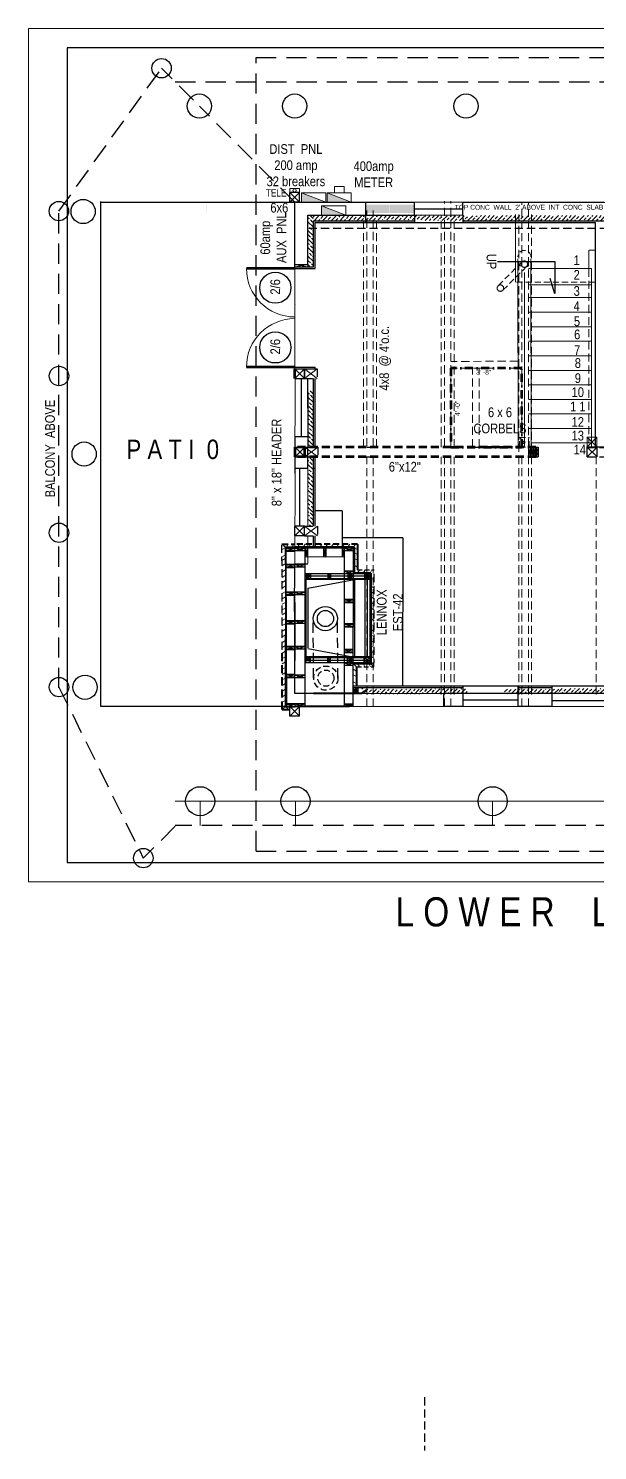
# Model space of a CAD drawing. Header units: inches. Extents: x -243 to 1653, y 5 to 1341.
# Drawn here: x -243 to 109, y 5 to 885 of the extents above; entities that cross this region are included whole.
import ezdxf

# ---------------------------------------------------------------- set-up
doc = ezdxf.new("R2010")
doc.units = ezdxf.units.IN
doc.header["$MEASUREMENT"] = 0
doc.linetypes.add('DASHDOT2', pattern=[0.5, 0.25, -0.125, 0, -0.125])
doc.linetypes.add('HIDDEN', pattern=[0.375, 0.25, -0.125])
for name, color, linetype, lineweight in [('CONCRETE', 7, 'Continuous', 25), ('DOORS', 7, 'Continuous', 60), ('ELEC SYMBOLS', 7, 'Continuous', 20), ('FIREPLACE', 7, 'Continuous', 30), ('FLOOR BEAMS', 7, 'Continuous', 30), ('MASONRY', 14, 'Continuous', 30), ('NEW FOOTING', 6, 'Continuous', 30), ('NEW FRAMING', 6, 'Continuous', 30), ('NEW FRAMMING', 6, 'Continuous', 30), ('PLUMBING', 5, 'Continuous', 20), ('ROOF', 7, 'HIDDEN', 30), ('ROOF FRAMING', 7, 'Continuous', 20), ('STAIRS', 7, 'Continuous', 20), ('WALL FRAMING', 7, 'Continuous', 30), ('WALLS', 7, 'Continuous', 30), ('WINDOWS', 5, 'Continuous', 30)]:
    doc.layers.add(name, color=color, linetype=linetype, lineweight=lineweight)
for name, color, linetype in [('TEXT', 7, 'Continuous'), ('TEXT80', 15, 'Continuous'), ('TITLE BLOCK', 7, 'Continuous')]:
    doc.layers.add(name, color=color, linetype=linetype)
doc.styles.add('ARCHENT', font='technical.ttf', dxfattribs={"height": 6})

# ---------------------------------------------------------------- blocks, each defined once
blk = doc.blocks.new('A$C4B672F97')
at = {"layer": 'STAIRS', "color": 7, "linetype": 'HIDDEN', "lineweight": 9, "ltscale": 15}
for p, q in [((-3.14, 2.52), (-17.99, -12.33)), ((-0.31, -0.31), (-15.16, -15.16))]:
    blk.add_line(p, q, dxfattribs=at)
at = {"layer": 'STAIRS', "linetype": 'DASHDOT2', "lineweight": 9, "ltscale": 150}
for centre in [(-1.72, 1.1), (-16.57, -13.75)]:
    blk.add_circle(centre, 2, dxfattribs=at)
at = {"layer": 'STAIRS', "color": 7, "linetype": 'HIDDEN', "lineweight": 9, "ltscale": 15}
for centre, start, end in [((-1.72, 5.62), 0, 180), ((-1.72, 3.1), 180, 0)]:
    blk.add_arc(centre, 4, start, end, dxfattribs=at)

msp = doc.modelspace()

# ---------------------------------------------------------------- hatches: boundary and pattern name
at = {"layer": 'ELEC SYMBOLS', "linetype": 'Continuous', "lineweight": 20, "ltscale": 20}
for points in [[(-74.23, 783.28), (-74.23, 777.4), (-59.23, 777.4)], [(-58.4, 783.28), (-58.4, 777.4), (-43.4, 777.4)], [(-46.77, 769.4), (-61.77, 775.28), (-61.77, 769.4)]]:
    msp.add_hatch(color=7, dxfattribs=at).paths.add_polyline_path(points)
at = {"layer": 'NEW FOOTING', "linetype": 'Continuous', "lineweight": 9, "ltscale": 25}
h = msp.add_hatch(dxfattribs=at)
h.set_pattern_fill('ANSI33', color=256, scale=15, angle=90, style=0)
h.set_pattern_definition([(135, (1196.1344, -4202.763), (-2.6516504, -2.6516504), []), (135, (1196.1344, -4200.1112), (-2.6516504, -2.6516504), [1.875, -0.9375])])
h.paths.add_polyline_path([(-70.02, 737.43), (-67.02, 737.43), (-67.02, 769.25), (-70.02, 769.25)])
h = msp.add_hatch(dxfattribs=at)
h.set_pattern_fill('ANSI33', color=256, scale=15, style=0)
h.set_pattern_definition([(45, (-5004.9994, -497.4128), (-2.6516504, 2.6516504), []), (45, (-5002.3477, -497.4128), (-2.6516504, 2.6516504), [1.875, -0.9375])])
h.paths.add_polyline_path([(-66.98, 768.74), (-66.98, 765.74), (-32.98, 765.74), (-32.98, 768.74)])
h = msp.add_hatch(dxfattribs=at)
h.set_pattern_fill('ANSI33', color=256, scale=15, style=0)
h.set_pattern_definition([(45, (-4970.465, -496.5565), (-2.6516504, 2.6516504), []), (45, (-4967.8133, -496.5565), (-2.6516504, 2.6516504), [1.875, -0.9375])])
h.paths.add_polyline_path([(-32.45, 769.6), (-32.45, 766.6), (1.55, 766.6), (1.55, 769.6)])
h = msp.add_hatch(dxfattribs=at)
h.set_pattern_fill('ANSI33', color=256, scale=15, style=0)
h.set_pattern_definition([(45, (-4936.102, -497.0703), (-2.6516504, 2.6516504), []), (45, (-4933.4503, -497.0703), (-2.6516504, 2.6516504), [1.875, -0.9375])])
h.paths.add_polyline_path([(1.92, 769.09), (1.92, 766.09), (35.92, 766.09), (35.92, 769.09)])
h = msp.add_hatch(dxfattribs=at)
h.set_pattern_fill('ANSI33', color=256, scale=15, style=0)
h.set_pattern_definition([(45, (-4901.6196, -496.9874), (-2.6516504, 2.6516504), []), (45, (-4898.968, -496.9874), (-2.6516504, 2.6516504), [1.875, -0.9375])])
h.paths.add_polyline_path([(36.4, 769.17), (36.4, 766.17), (70.4, 766.17), (70.4, 769.17)])
h = msp.add_hatch(dxfattribs=at)
h.set_pattern_fill('ANSI33', color=256, scale=15, style=0)
h.set_pattern_definition([(45, (-4867.2175, -496.997), (-2.6516504, 2.6516504), []), (45, (-4864.5658, -496.997), (-2.6516504, 2.6516504), [1.875, -0.9375])])
h.paths.add_polyline_path([(70.8, 769.16), (70.8, 766.16), (104.8, 766.16), (104.8, 769.16)])
h = msp.add_hatch(dxfattribs=at)
h.set_pattern_fill('ANSI33', color=256, scale=15, style=0)
h.set_pattern_definition([(45, (-4832.683, -496.997), (-2.6516504, 2.6516504), []), (45, (-4830.0314, -496.997), (-2.6516504, 2.6516504), [1.875, -0.9375])])
h.paths.add_polyline_path([(114.19, 766.16), (114.19, 769.16), (105.33, 769.16), (105.33, 766.16)])
h = msp.add_hatch(dxfattribs=at)
h.set_pattern_fill('ANSI33', color=256, scale=15, angle=90, style=0)
h.set_pattern_definition([(135, (1196.1232, -4311.221), (-2.6516504, -2.6516504), []), (135, (1196.1232, -4308.5695), (-2.6516504, -2.6516504), [1.875, -0.9375])])
h.paths.add_polyline_path([(-70.03, 626.8), (-67.03, 626.8), (-67.03, 660.8), (-70.03, 660.8)])
h = msp.add_hatch(dxfattribs=at)
h.set_pattern_fill('ANSI33', color=256, scale=15, angle=90, style=0)
h.set_pattern_definition([(135, (1195.858, -4352.691), (-2.6516504, -2.6516504), []), (135, (1195.858, -4350.0393), (-2.6516504, -2.6516504), [1.875, -0.9375])])
h.paths.add_polyline_path([(-70.3, 585.33), (-67.3, 585.33), (-67.3, 619.33), (-70.3, 619.33)])
h = msp.add_hatch(dxfattribs=at)
h.set_pattern_fill('ANSI33', color=256, scale=15, angle=90, style=0)
h.set_pattern_definition([(135, (1196.2387, -4386.7756), (-2.6516504, -2.6516504), []), (135, (1196.2387, -4384.124), (-2.6516504, -2.6516504), [1.875, -0.9375])])
h.paths.add_polyline_path([(-69.92, 576.9), (-66.92, 576.9), (-66.92, 585.24), (-69.92, 585.24)])
h = msp.add_hatch(dxfattribs=at)
h.set_pattern_fill('ANSI33', color=256, scale=15, angle=180, style=0)
h.set_pattern_definition([(225, (5023.3364, 1739.3798), (2.6516504, -2.6516504), []), (225, (5020.6848, 1739.3798), (2.6516504, -2.6516504), [1.875, -0.9375])])
h.paths.add_polyline_path([(85.32, 473.22), (85.32, 476.22), (51.32, 476.22), (51.32, 473.22)])
h = msp.add_hatch(dxfattribs=at)
h.set_pattern_fill('ANSI33', color=256, scale=15, angle=180, style=0)
h.set_pattern_definition([(225, (5057.322, 1739.7155), (2.6516504, -2.6516504), []), (225, (5054.6703, 1739.7155), (2.6516504, -2.6516504), [1.875, -0.9375])])
h.paths.add_polyline_path([(115.05, 473.56), (115.05, 476.56), (85.3, 476.56), (85.3, 473.56)])
at = {"layer": 'NEW FRAMMING', "ltscale": 25}
h = msp.add_hatch(dxfattribs=at)
h.set_pattern_fill('ANSI33', color=256, scale=15, angle=180, style=0)
h.set_pattern_definition([(225, (4907.3454, 1739.959), (2.6516504, -2.6516504), []), (225, (4904.6938, 1739.959), (2.6516504, -2.6516504), [1.875, -0.9375])])
h.paths.add_polyline_path([(-36.8, 476.8), (-36.8, 473.8), (-35.28, 473.8), (-35.28, 476.8)])
h = msp.add_hatch(dxfattribs=at)
h.set_pattern_fill('ANSI33', color=256, scale=15, angle=180, style=0)
h.set_pattern_definition([(225, (4937.011, 1739.243), (2.6516504, -2.6516504), []), (225, (4934.3594, 1739.243), (2.6516504, -2.6516504), [1.875, -0.9375])])
h.paths.add_polyline_path([(-1.01, 473.09), (-1.01, 476.09), (-35.01, 476.09), (-35.01, 473.09)])
h = msp.add_hatch(dxfattribs=at)
h.set_pattern_fill('ANSI33', color=256, scale=15, angle=180, style=0)
h.set_pattern_definition([(225, (4970.9965, 1739.5786), (2.6516504, -2.6516504), []), (225, (4968.345, 1739.5786), (2.6516504, -2.6516504), [1.875, -0.9375])])
h.paths.add_polyline_path([(28.73, 473.42), (28.73, 476.42), (-1.02, 476.42), (-1.02, 473.42)])
at = {"layer": 'WALLS', "linetype": 'Continuous', "lineweight": 20, "ltscale": 20}
h = msp.add_hatch(dxfattribs=at)
h.set_pattern_fill('ZIGZAG', color=6, scale=10, style=0)
h.set_pattern_definition([(360, (-313.4814, 5.9303), (1.25, 1.25), [1.25, -1.25]), (90, (-312.2314, 5.9303), (-1.25, 1.25), [1.25, -1.25])])
h.paths.add_polyline_path([(-155.85, 775.84), (-155.85, 770.84), (-155.8, 770.84), (-155.8, 775.84)])
h.paths.add_polyline_path([(-34.32, 775.83), (-34.32, 770.83), (-19.79, 770.82), (-19.79, 775.83)])
h = msp.add_hatch(dxfattribs=at)
h.set_pattern_fill('ZIGZAG', color=6, scale=10, style=0)
h.set_pattern_definition([(360, (-293.2991, 5.9303), (1.25, 1.25), [1.25, -1.25]), (90, (-292.0491, 5.9303), (-1.25, 1.25), [1.25, -1.25])])
h.paths.add_polyline_path([(-135.66, 775.84), (-135.66, 770.84), (-135.62, 770.84), (-135.62, 775.84)])
h.paths.add_polyline_path([(-10.31, 770.83), (-10.31, 775.83), (-19.64, 775.83), (-19.64, 770.83)])
h = msp.add_hatch(dxfattribs=at)
h.set_pattern_fill('ZIGZAG', color=6, scale=10, style=0)
h.set_pattern_definition([(360, (-290.6515, 5.9363), (1.25, 1.25), [1.25, -1.25]), (90, (-289.4015, 5.9363), (-1.25, 1.25), [1.25, -1.25])])
h.paths.add_polyline_path([(-133.02, 775.84), (-133.02, 770.84), (-132.97, 770.84), (-132.97, 775.84)])
h.paths.add_polyline_path([(-4.32, 770.83), (-4.32, 775.84), (-11.63, 775.84), (-11.63, 770.83)])
h = msp.add_hatch(dxfattribs=at)
h.set_pattern_fill('ZIGZAG', color=6, scale=10, style=0)
h.set_pattern_definition([(360, (-119.191, -297.7499), (1.25, 1.25), [1.25, -1.25]), (90, (-117.941, -297.7499), (-1.25, 1.25), [1.25, -1.25])])
h.paths.add_polyline_path([(38.44, 472.16), (38.44, 467.16), (38.49, 467.16), (38.49, 472.16)])
h.paths.add_polyline_path([(173.18, 467.14), (173.19, 472.15), (159.83, 472.15), (159.83, 467.15)])

# ---------------------------------------------------------------- linework, layer by layer
at = {"layer": 'CONCRETE', "ltscale": 15}
for p, q in [((-198.32, 465.4), (-198.32, 777.9)), ((-198.32, 777.4), (-78.32, 777.4)), ((-78.32, 465.4), (-198.32, 465.4))]:
    msp.add_line(p, q, dxfattribs=at)
at = {"layer": 'DOORS', "color": 6, "linetype": 'Continuous', "ltscale": 15}
for p, q in [((-78.31, 736.43), (-108.31, 736.43)), ((-78.31, 675.43), (-108.31, 675.43))]:
    msp.add_line(p, q, dxfattribs=at)
at = {"layer": 'DOORS', "color": 6, "linetype": 'Continuous', "lineweight": 9, "ltscale": 20}
for centre, start, end in [((-78.31, 736.43), 180, 270), ((-78.31, 675.43), 90, 180)]:
    msp.add_arc(centre, 30, start, end, dxfattribs=at)
at = {"layer": 'ELEC SYMBOLS', "color": 7, "linetype": 'Continuous', "lineweight": 20, "ltscale": 20}
for p, q in [((-81.36, 783.41), (-81.4, 785.86)), ((-81.4, 785.86), (-75.4, 785.86)), ((-75.42, 783.39), (-75.4, 785.86)), ((-74.23, 777.4), (-74.23, 783.28)), ((-74.23, 783.28), (-59.23, 783.28)), ((-74.23, 783.28), (-59.23, 777.4)), ((-59.23, 777.4), (-59.23, 783.28)), ((-58.4, 777.4), (-58.4, 783.28)), ((-58.4, 783.28), (-43.4, 783.28)), ((-58.4, 783.28), (-43.4, 777.4)), ((-53.9, 783.28), (-53.9, 787.16)), ((-53.9, 787.16), (-47.9, 787.16)), ((-47.9, 783.28), (-47.9, 787.16)), ((-43.4, 777.4), (-43.4, 783.28)), ((-61.77, 769.4), (-61.77, 775.28)), ((-61.77, 775.28), (-46.77, 775.28)), ((-61.77, 775.28), (-46.77, 769.4)), ((-46.77, 769.4), (-46.77, 775.28)), ((-61.77, 769.4), (-46.77, 769.4))]:
    msp.add_line(p, q, dxfattribs=at)
at = {"layer": 'ELEC SYMBOLS', "color": 7, "lineweight": 20, "ltscale": 15}
msp.add_circle((-78.51, 784.74), 1, dxfattribs=at)
at = {"layer": 'FIREPLACE', "linetype": 'Continuous', "ltscale": 25}
for p, q in [((-71.59, 543.98), (-71.58, 495.98)), ((-70.35, 538.54), (-41.35, 543.91)), ((-70.28, 538.55), (-70.33, 501.78)), ((-41.35, 543.91), (-41.34, 495.91)), ((-70.34, 501.28), (-41.34, 495.91))]:
    msp.add_line(p, q, dxfattribs=at)
at = {"layer": 'FIREPLACE', "linetype": 'HIDDEN', "ltscale": 25}
msp.add_line((-51.68, 482.95), (-51.93, 519.81), dxfattribs=at)
at = {"layer": 'FIREPLACE', "linetype": 'Continuous', "ltscale": 15}
for radius in [7.5, 5]:
    msp.add_circle((-59.42, 519.81), radius, dxfattribs=at)
at = {"layer": 'FIREPLACE', "linetype": 'HIDDEN', "ltscale": 15}
for radius in [7.5, 5]:
    msp.add_circle((-59.18, 482.95), radius, dxfattribs=at)
at = {"layer": 'FLOOR BEAMS', "color": 7, "linetype": 'HIDDEN', "lineweight": 20, "ltscale": 20}
for p, q in [((14.19, 626.53), (14.19, 778.05)), ((18.19, 626.53), (18.19, 778.02)), ((-33.81, 626.53), (-33.81, 772.28)), ((-29.81, 626.53), (-29.81, 772.28)), ((59.67, 679.06), (18.17, 678.91)), ((59.81, 674.84), (18.11, 674.8)), ((31.68, 625.9), (31.68, 674.9)), ((35.68, 625.9), (35.68, 674.9)), ((66.19, 465.41), (66.19, 625.87)), ((-33.81, 465.42), (-33.81, 619.9)), ((-29.81, 465.42), (-29.81, 619.9)), ((14.19, 465.42), (14.19, 619.9)), ((18.19, 465.41), (18.19, 619.9)), ((62.19, 465.42), (62.19, 619.87))]:
    msp.add_line(p, q, dxfattribs=at)
at = {"layer": 'FLOOR BEAMS', "color": 6, "linetype": 'HIDDEN', "lineweight": 20, "ltscale": 20}
for p, q in [((-35.81, 625.87), (-35.81, 769.4)), ((-27.81, 625.87), (-27.81, 769.4)), ((12.19, 625.87), (12.19, 769.4)), ((20.19, 625.87), (20.19, 769.4)), ((60.19, 622.9), (60.19, 769.9)), ((68.19, 622.9), (68.19, 769.9)), ((12.19, 472.87), (12.19, 619.87)), ((20.19, 472.87), (20.19, 619.87)), ((60.19, 472.87), (60.19, 619.87)), ((68.19, 472.87), (68.19, 619.87)), ((108.19, 472.87), (108.19, 619.87))]:
    msp.add_line(p, q, dxfattribs=at)
at = {"layer": 'FLOOR BEAMS', "color": 7, "linetype": 'Continuous', "lineweight": 5, "ltscale": 20}
for p, q in [((-78.25, 668.4), (-72.44, 674.43)), ((-78.25, 674.43), (-72.44, 668.4)), ((-78.19, 619.9), (-72.19, 625.9)), ((-78.19, 625.9), (-72.19, 619.9)), ((-72.19, 619.9), (-64.19, 625.9)), ((-72.19, 625.9), (-64.19, 619.9))]:
    msp.add_line(p, q, dxfattribs=at)
at = {"layer": 'FLOOR BEAMS', "color": 7, "linetype": 'HIDDEN', "lineweight": 30, "ltscale": 20}
for p, q in [((-72.44, 674.43), (-72.44, 668.4)), ((-72.19, 625.9), (-72.19, 619.9)), ((-64.19, 625.9), (-64.19, 619.9))]:
    msp.add_line(p, q, dxfattribs=at)
at = {"layer": 'FLOOR BEAMS', "color": 6, "linetype": 'Continuous', "lineweight": 5, "ltscale": 20}
for p, q in [((-72.44, 674.43), (-64.44, 668.4)), ((-72.44, 668.4), (-64.44, 674.4)), ((-72.27, 570.9), (-64.27, 576.9)), ((-72.27, 576.9), (-64.27, 570.9))]:
    msp.add_line(p, q, dxfattribs=at)
at = {"layer": 'FLOOR BEAMS', "color": 6, "linetype": 'HIDDEN', "lineweight": 30, "ltscale": 20}
for p, q in [((-64.44, 674.4), (-64.44, 668.4)), ((-64.27, 576.9), (-64.27, 570.9))]:
    msp.add_line(p, q, dxfattribs=at)
at = {"layer": 'FLOOR BEAMS', "color": 7, "linetype": 'HIDDEN', "lineweight": 80, "ltscale": 20}
for p, q in [((70.81, 625.9), (-78.19, 625.9)), ((70.81, 625.9), (-78.19, 625.9)), ((70.81, 619.9), (-78.19, 619.9))]:
    msp.add_line(p, q, dxfattribs=at)
at = {"layer": 'FLOOR BEAMS', "color": 7, "ltscale": 20}
for p, q in [((-33.81, 625.9), (-29.81, 625.9)), ((14.19, 625.9), (18.19, 625.9)), ((31.68, 625.9), (35.68, 625.9)), ((-33.81, 619.9), (-29.81, 619.9)), ((14.19, 619.9), (18.19, 619.9))]:
    msp.add_line(p, q, dxfattribs=at)
at = {"layer": 'FLOOR BEAMS', "lineweight": 9, "ltscale": 20}
for p, q in [((66.19, 619.9), (67.69, 625.9)), ((66.19, 625.9), (67.69, 619.9)), ((67.69, 619.9), (69.19, 625.9)), ((67.69, 625.9), (69.19, 619.9)), ((69.19, 619.9), (70.69, 625.9)), ((69.19, 625.9), (70.69, 619.9)), ((70.69, 619.9), (72.19, 625.9)), ((70.69, 625.9), (72.19, 619.9))]:
    msp.add_line(p, q, dxfattribs=at)
at = {"layer": 'FLOOR BEAMS', "ltscale": 20}
for p, q in [((66.19, 625.9), (70.69, 625.9)), ((70.69, 625.9), (72.19, 625.9)), ((66.19, 619.9), (70.69, 619.9)), ((70.69, 619.9), (72.19, 619.9))]:
    msp.add_line(p, q, dxfattribs=at)
at = {"layer": 'FLOOR BEAMS', "color": 6, "linetype": 'HIDDEN', "lineweight": 40, "ltscale": 20}
msp.add_line((102.73, 625.86), (173.35, 625.49), dxfattribs=at)
at = {"layer": 'MASONRY', "color": 1, "linetype": 'Continuous', "lineweight": 30, "ltscale": 15}
for p, q in [((-49.05, 586.51), (-65.78, 586.52)), ((-11.61, 569.75), (-48.98, 569.75))]:
    msp.add_line(p, q, dxfattribs=at)
at = {"layer": 'MASONRY', "color": 1, "linetype": 'Continuous', "lineweight": 30, "ltscale": 20}
for p, q in [((-49.05, 586.51), (-48.96, 563.35)), ((-11.6, 569.75), (-11.62, 477.9))]:
    msp.add_line(p, q, dxfattribs=at)
at = {"layer": 'MASONRY', "color": 1, "linetype": 'HIDDEN', "lineweight": 40, "ltscale": 15}
for p, q in [((-86.31, 565.88), (-78.32, 565.89)), ((-39.62, 565.91), (-78.29, 565.91))]:
    msp.add_line(p, q, dxfattribs=at)
at = {"layer": 'MASONRY', "color": 1, "linetype": 'HIDDEN', "lineweight": 30, "ltscale": 20}
for p, q in [((-86.21, 500.44), (-86.31, 565.88)), ((-29.36, 489.89), (-29.33, 549.98))]:
    msp.add_line(p, q, dxfattribs=at)
at = {"layer": 'MASONRY', "color": 6, "linetype": 'Continuous', "lineweight": 9, "ltscale": 20}
for p, q in [((-86.28, 565.92), (-84.28, 563.92)), ((-40.87, 565.91), (-41.65, 564.57)), ((-86.23, 548.75), (-84.23, 549.9))]:
    msp.add_line(p, q, dxfattribs=at)
at = {"layer": 'MASONRY', "color": 1, "linetype": 'Continuous', "lineweight": 9, "ltscale": 20}
for p, q in [((-86.28, 565.92), (-84.28, 563.92)), ((-86.27, 562.5), (-84.27, 563.65)), ((-82.39, 565.93), (-83.55, 563.93)), ((-78.93, 565.93), (-80.09, 563.93)), ((-75.52, 565.91), (-76.67, 563.91)), ((-72.05, 565.91), (-73.21, 563.91)), ((-68.59, 565.91), (-69.74, 563.91)), ((-65.12, 565.91), (-66.28, 563.91)), ((-61.66, 565.91), (-62.81, 563.91)), ((-58.19, 565.91), (-59.35, 563.91)), ((-54.73, 565.91), (-55.89, 563.91)), ((-51.27, 565.91), (-52.42, 563.91)), ((-47.8, 565.91), (-48.96, 563.91)), ((-44.34, 565.91), (-45.49, 563.91)), ((-40.87, 565.91), (-42.03, 563.91)), ((-39.63, 562.48), (-41.63, 563.64)), ((-86.34, 558.02), (-84.42, 559.13)), ((-86.34, 555.78), (-84.41, 556.89)), ((-39.63, 559.36), (-41.72, 560.57)), ((-39.63, 555.9), (-41.63, 557.05)), ((-86.37, 552.49), (-84.37, 553.64)), ((-86.24, 548.74), (-84.24, 549.89)), ((-86.24, 545.27), (-84.24, 546.43)), ((-39.63, 551.61), (-41.63, 552.76)), ((-38.38, 549.98), (-39.53, 547.98)), ((-34.91, 549.98), (-36.07, 547.98)), ((-30.63, 549.98), (-31.78, 547.98)), ((-86.25, 542.14), (-84.16, 543.35)), ((-86.24, 538.69), (-84.24, 539.84)), ((-29.19, 543.68), (-31.28, 544.89)), ((-29.19, 538.61), (-31.19, 539.77)), ((-86.25, 532.09), (-84.16, 533.3)), ((-86.24, 535.22), (-84.24, 536.38)), ((-86.23, 528.64), (-84.23, 529.79)), ((-29.18, 532.02), (-31.27, 533.22)), ((-29.19, 535.15), (-31.19, 536.3)), ((-29.18, 528.55), (-31.18, 529.71)), ((-86.24, 522.04), (-84.15, 523.25)), ((-86.24, 518.58), (-84.24, 519.73)), ((-86.23, 525.17), (-84.23, 526.33)), ((-29.17, 521.96), (-31.26, 523.16)), ((-29.18, 525.09), (-31.18, 526.24)), ((-29.17, 518.49), (-31.17, 519.65)), ((-86.25, 515.45), (-84.23, 516.61)), ((-86.23, 512), (-84.23, 513.15)), ((-29.16, 511.9), (-31.25, 513.1)), ((-29.17, 515.03), (-31.17, 516.18)), ((-86.24, 501.94), (-84.15, 503.15)), ((-86.23, 508.53), (-84.23, 509.69)), ((-86.23, 505.07), (-84.23, 506.22)), ((-29.35, 501.85), (-31.35, 503)), ((-29.16, 508.43), (-31.16, 509.59)), ((-29.16, 504.97), (-31.16, 506.12)), ((-86.23, 491.89), (-84.14, 493.1)), ((-86.22, 498.48), (-84.22, 499.64)), ((-86.22, 495.02), (-84.22, 496.17)), ((-29.38, 495.28), (-31.38, 496.43)), ((-29.35, 498.39), (-31.35, 499.54)), ((-86.24, 485.29), (-84.22, 486.46)), ((-86.23, 488.42), (-84.23, 489.58)), ((-40.18, 487.36), (-42.28, 488.56)), ((-40.18, 489.9), (-42.18, 491.9)), ((-40.18, 483.89), (-42.18, 485.05)), ((-38.41, 489.9), (-39.56, 491.9)), ((-34.94, 489.9), (-36.1, 491.9)), ((-31.48, 489.9), (-32.63, 491.9)), ((-29.36, 491.55), (-31.37, 492.71)), ((-29.36, 489.89), (-31.37, 491.89)), ((-86.22, 481.85), (-84.22, 483)), ((-86.22, 478.38), (-84.22, 479.54)), ((-86.22, 474.92), (-84.22, 476.07)), ((-40.18, 479.6), (-42.18, 480.76)), ((-34.3, 475.95), (-35.77, 473.4)), ((-86.22, 471.45), (-84.22, 472.6)), ((-86.19, 468.01), (-84.19, 469.16)), ((-42.13, 467.95), (-43.6, 465.4)), ((-86.15, 463.42), (-84.27, 465.46)), ((-83.72, 465.45), (-82.56, 463.44))]:
    msp.add_line(p, q, dxfattribs=at)
at = {"layer": 'MASONRY', "color": 1, "linetype": 'Continuous', "lineweight": 40, "ltscale": 15}
for p, q in [((-39.62, 565.91), (-39.62, 549.98)), ((-40.17, 489.9), (-40.17, 477.98))]:
    msp.add_line(p, q, dxfattribs=at)
at = {"layer": 'MASONRY', "color": 1, "linetype": 'HIDDEN', "lineweight": 30, "ltscale": 12}
for p, q in [((-39.62, 549.98), (-29.33, 549.98)), ((-40.17, 489.9), (-29.36, 489.89))]:
    msp.add_line(p, q, dxfattribs=at)
at = {"layer": 'MASONRY', "color": 6, "linetype": 'Continuous', "lineweight": 40, "ltscale": 15}
msp.add_line((-83.53, 465.49), (-83.65, 502.46), dxfattribs=at)
at = {"layer": 'MASONRY', "color": 1, "linetype": 'HIDDEN', "lineweight": 40, "ltscale": 20}
for p, q in [((-86.15, 463.45), (-86.18, 500.38)), ((-86.18, 463.45), (-81.45, 463.46))]:
    msp.add_line(p, q, dxfattribs=at)
at = {"layer": 'NEW FOOTING', "color": 7, "linetype": 'Continuous', "lineweight": 40, "ltscale": 15}
for p, q in [((-41.62, 563.91), (-78.3, 563.91)), ((-31.28, 547.98), (-41.62, 547.98)), ((-31.36, 495.9), (-72.11, 495.94))]:
    msp.add_line(p, q, dxfattribs=at)
at = {"layer": 'NEW FOOTING', "color": 7, "linetype": 'Continuous', "lineweight": 40, "ltscale": 25}
msp.add_line((-41.62, 563.91), (-41.62, 547.98), dxfattribs=at)
at = {"layer": 'NEW FOOTING', "ltscale": 15}
for p, q in [((-31.81, 492.39), (-31.78, 547.48)), ((-34.81, 495.4), (-34.78, 544.48)), ((-33.31, 495.4), (-33.28, 544.48))]:
    msp.add_line(p, q, dxfattribs=at)
at = {"layer": 'NEW FOOTING', "linetype": 'Continuous', "lineweight": 40, "ltscale": 15}
for p, q in [((-42.07, 529.8), (-47.55, 529.8)), ((-42.07, 531.44), (-47.54, 531.45)), ((-42.13, 514.7), (-47.62, 514.7)), ((-42.13, 516.34), (-47.6, 516.35)), ((-42.15, 498.74), (-47.64, 498.75)), ((-42.15, 500.39), (-47.62, 500.4)), ((-35.31, 493.9), (-31.81, 493.89)), ((-35.3, 492.4), (-35.29, 493.9)), ((-35.29, 493.9), (-35.29, 495.4)), ((-36.8, 473.45), (-66.85, 473.45)), ((-44.63, 465.45), (-78.17, 465.45)), ((-48.33, 465.47), (-72.91, 465.47))]:
    msp.add_line(p, q, dxfattribs=at)
at = {"layer": 'NEW FRAMING', "color": 7, "linetype": 'Continuous', "lineweight": 40, "ltscale": 25}
msp.add_line((-84.14, 563.92), (-84.17, 554.45), dxfattribs=at)
at = {"layer": 'NEW FRAMING', "linetype": 'Continuous', "lineweight": 40, "ltscale": 15}
for p, q in [((-83.77, 563.34), (-78.3, 563.35)), ((-83.76, 561.81), (-78.31, 561.81)), ((-83.79, 553.33), (-78.32, 553.34)), ((-83.79, 551.68), (-78.3, 551.69)), ((-83.65, 536.05), (-78.17, 536.06)), ((-83.65, 534.4), (-78.15, 534.41)), ((-83.65, 518.45), (-78.18, 518.46)), ((-83.65, 516.8), (-78.16, 516.81)), ((-83.65, 502.46), (-78.16, 502.46)), ((-83.67, 500.91), (-78.19, 500.91)), ((-78.18, 484.91), (-83.62, 484.92)), ((-78.18, 483.26), (-83.65, 483.27)), ((-83.54, 467.1), (-78.18, 467.1)), ((-83.66, 465.45), (-78.1, 465.46))]:
    msp.add_line(p, q, dxfattribs=at)
at = {"layer": 'NEW FRAMING', "ltscale": 15}
msp.add_line((-83.59, 502.44), (-83.62, 563.31), dxfattribs=at)
at = {"layer": 'NEW FRAMING', "color": 7, "linetype": 'Continuous', "lineweight": 40, "ltscale": 15}
msp.add_line((-84.27, 465.46), (-78.18, 465.46), dxfattribs=at)
at = {"layer": 'NEW FRAMMING', "color": 6, "linetype": 'Continuous', "lineweight": 9, "ltscale": 20}
msp.add_line((102.62, 632.05), (108.62, 632.05), dxfattribs=at)
at = {"layer": 'NEW FRAMMING', "linetype": 'Continuous', "lineweight": 9, "ltscale": 25}
for p, q in [((-78.32, 563.36), (-83.76, 561.81)), ((-78.31, 561.81), (-83.76, 563.34)), ((-78.3, 551.69), (-83.79, 553.33)), ((-78.31, 553.29), (-83.79, 551.68)), ((-78.15, 534.41), (-83.65, 536.05)), ((-78.16, 536.01), (-83.65, 534.4)), ((-47.55, 529.8), (-42.07, 531.44)), ((-47.55, 531.4), (-42.07, 529.8)), ((-78.16, 516.81), (-83.65, 518.45)), ((-78.16, 518.41), (-83.65, 516.8)), ((-47.62, 514.7), (-42.13, 516.34)), ((-47.62, 516.3), (-42.13, 514.7)), ((-78.16, 500.86), (-83.65, 502.46)), ((-78.16, 502.46), (-83.64, 500.81)), ((-47.64, 498.75), (-42.15, 500.39)), ((-47.64, 500.35), (-42.15, 498.74)), ((-78.17, 484.92), (-83.66, 483.43)), ((-78.17, 483.43), (-83.6, 484.91)), ((-78.18, 467.1), (-83.66, 465.46)), ((-78.16, 465.46), (-83.54, 467.1))]:
    msp.add_line(p, q, dxfattribs=at)
at = {"layer": 'NEW FRAMMING', "ltscale": 15}
for p, q in [((-42.14, 563.33), (-78.15, 563.41)), ((-72.07, 563.39), (-72.19, 465.45)), ((-70.57, 563.41), (-70.57, 557.9)), ((-60.57, 563.37), (-60.56, 557.81)), ((-59.07, 563.37), (-59.07, 557.81)), ((-49.07, 563.41), (-49.07, 557.85)), ((-72.07, 561.81), (-78.15, 561.81)), ((-47.58, 557.84), (-72.08, 557.9)), ((-42.14, 561.8), (-47.59, 561.8)), ((-72.26, 551.68), (-78.31, 551.69)), ((-72.26, 553.33), (-78.29, 553.34)), ((-31.78, 547.48), (-72.09, 547.48)), ((-31.78, 545.98), (-72.09, 545.98)), ((-72.07, 545.98), (-68.57, 545.98)), ((-68.57, 547.48), (-68.57, 544.48)), ((-57.86, 547.49), (-57.86, 544.48)), ((-56.36, 547.49), (-56.36, 544.48)), ((-42.15, 547.48), (-47.63, 547.49)), ((-42.15, 549.13), (-47.62, 549.13)), ((-45.63, 547.48), (-45.63, 545.98)), ((-45.63, 545.98), (-45.63, 544.48)), ((-35.28, 545.98), (-31.78, 545.98)), ((-35.27, 547.48), (-35.27, 545.98)), ((-35.27, 545.97), (-35.27, 544.48)), ((-31.78, 544.48), (-72.08, 544.48)), ((-31.78, 544.48), (-72.08, 544.48)), ((-72.13, 534.4), (-78.15, 534.41)), ((-72.13, 536.05), (-78.14, 536.06)), ((-72.13, 516.8), (-78.17, 516.81)), ((-72.13, 518.45), (-78.15, 518.46)), ((-72.15, 502.45), (-78.15, 502.46)), ((-72.15, 500.8), (-78.17, 500.81)), ((-31.8, 495.39), (-72.16, 495.43)), ((-31.81, 493.89), (-72.11, 493.94)), ((-72.1, 494.49), (-68.6, 494.49)), ((-68.6, 492.93), (-68.6, 495.93)), ((-57.88, 492.41), (-57.88, 495.42)), ((-56.38, 492.41), (-56.38, 495.42)), ((-45.66, 493.92), (-45.66, 495.41)), ((-45.66, 492.42), (-45.66, 493.91)), ((-72.13, 484.85), (-78.16, 484.86)), ((-31.81, 492.39), (-72.16, 492.43)), ((-42.18, 492.41), (-47.66, 492.41)), ((-42.18, 490.76), (-47.65, 490.76)), ((-72.17, 483.2), (-78.19, 483.21)), ((-42.19, 473.45), (-42.19, 476.96)), ((-40.69, 473.45), (-40.69, 476.96)), ((-39.19, 473.45), (-39.19, 476.96)), ((-72.16, 467.1), (-78.16, 467.1)), ((-42.19, 466.88), (-47.61, 466.88)), ((-42.19, 465.4), (-47.69, 465.41))]:
    msp.add_line(p, q, dxfattribs=at)
at = {"layer": 'NEW FRAMMING', "ltscale": 25}
for p, q in [((-78.15, 563.41), (-72.07, 561.81)), ((-78.15, 561.81), (-72.07, 563.4)), ((-72.07, 563.39), (-70.57, 557.82)), ((-70.57, 563.45), (-72.06, 557.9)), ((-60.57, 563.37), (-59.07, 557.81)), ((-59.07, 563.37), (-60.56, 557.81)), ((-49.07, 563.41), (-47.58, 557.84)), ((-47.57, 563.41), (-49.06, 557.85)), ((-47.61, 465.41), (-47.58, 563.34)), ((-47.59, 561.8), (-42.14, 563.22)), ((-47.58, 563.4), (-42.14, 561.8)), ((-42.19, 465.4), (-42.14, 563.33)), ((-78.31, 551.69), (-72.26, 553.33)), ((-78.31, 553.29), (-72.26, 551.68)), ((-68.57, 545.98), (-72.09, 547.48)), ((-68.57, 547.48), (-72.09, 545.98)), ((-68.57, 544.48), (-72.07, 545.98)), ((-68.57, 545.98), (-72.07, 544.48)), ((-56.36, 547.49), (-57.86, 544.48)), ((-57.86, 547.49), (-56.36, 544.48)), ((-47.63, 547.49), (-42.15, 549.13)), ((-47.63, 549.09), (-42.15, 547.48)), ((-42.15, 545.98), (-45.65, 547.48)), ((-42.15, 547.48), (-45.65, 545.98)), ((-42.15, 544.48), (-45.65, 545.98)), ((-42.15, 545.98), (-45.65, 544.48)), ((-31.78, 545.98), (-35.28, 547.48)), ((-31.78, 547.48), (-35.28, 545.98)), ((-31.78, 544.48), (-35.28, 545.98)), ((-31.78, 545.98), (-35.28, 544.48)), ((-78.15, 534.41), (-72.13, 536.05)), ((-78.15, 536.01), (-72.13, 534.4)), ((-78.17, 516.81), (-72.13, 518.45)), ((-78.17, 518.41), (-72.13, 516.8)), ((-78.17, 500.81), (-72.15, 502.45)), ((-78.17, 502.41), (-72.15, 500.8)), ((-68.6, 492.93), (-72.11, 494.44)), ((-68.6, 494.43), (-72.11, 492.94)), ((-68.6, 494.43), (-72.1, 495.94)), ((-68.6, 495.93), (-72.1, 494.44)), ((-56.38, 492.41), (-57.88, 495.42)), ((-57.88, 492.41), (-56.38, 495.42)), ((-42.17, 493.91), (-45.68, 492.41)), ((-42.17, 495.41), (-45.67, 493.91)), ((-42.17, 493.91), (-45.67, 495.41)), ((-42.18, 492.41), (-45.67, 493.91)), ((-78.19, 483.21), (-72.17, 484.85)), ((-78.19, 484.81), (-72.17, 483.2)), ((-47.66, 492.41), (-42.18, 490.76)), ((-47.66, 490.81), (-42.18, 492.41)), ((-40.69, 473.45), (-42.19, 476.96)), ((-42.19, 473.45), (-40.69, 476.96)), ((-39.19, 473.45), (-40.69, 476.96)), ((-40.69, 473.45), (-39.19, 476.96)), ((-78.18, 465.45), (-72.16, 467.1)), ((-78.18, 467.05), (-72.16, 465.45)), ((-47.62, 465.4), (-42.19, 466.88)), ((-47.62, 466.88), (-42.13, 465.4))]:
    msp.add_line(p, q, dxfattribs=at)
at = {"layer": 'NEW FRAMMING', "color": 7, "linetype": 'Continuous', "lineweight": 40, "ltscale": 20}
for p in [(-31.28, 547.98), (-42.18, 491.9)]:
    msp.add_line(p, (-31.37, 491.89), dxfattribs=at)
at = {"layer": 'NEW FRAMMING', "color": 7, "ltscale": 15}
msp.add_line((-31.78, 543.98), (-72.09, 543.98), dxfattribs=at)
at = {"layer": 'NEW FRAMMING', "color": 7, "linetype": 'HIDDEN', "ltscale": 25}
msp.add_line((-66.85, 482.94), (-66.93, 519.82), dxfattribs=at)
at = {"layer": 'ROOF', "linetype": 'HIDDEN', "ltscale": 50}
for p, q in [((-102.32, 375.9), (-102.32, 866.9)), ((-102.32, 866.9), (425.68, 866.9)), ((-102.32, 375.9), (425.68, 375.9))]:
    msp.add_line(p, q, dxfattribs=at)
at = {"layer": 'ROOF FRAMING', "color": 1, "linetype": 'Continuous', "lineweight": 9, "ltscale": 15}
msp.add_line((395.68, 406.77), (-152.32, 406.77), dxfattribs=at)
at = {"layer": 'ROOF FRAMING', "color": 1, "lineweight": 9, "ltscale": 15}
for p, q in [((-136.94, 406.77), (-136.94, 391.77)), ((-77.94, 406.77), (-77.94, 391.4)), ((44.06, 406.77), (44.06, 391.77))]:
    msp.add_line(p, q, dxfattribs=at)
at = {"layer": 'STAIRS', "linetype": 'Continuous', "lineweight": 20, "ltscale": 15}
for p, q in [((58.26, 769.92), (58.24, 727.92)), ((59.82, 625.89), (59.68, 742.3)), ((67.82, 625.9), (67.68, 742.31)), ((103.69, 736.44), (103.69, 747.67)), ((63.68, 625.9), (63.68, 733.9)), ((105.19, 726.4), (66.19, 726.4))]:
    msp.add_line(p, q, dxfattribs=at)
at = {"layer": 'STAIRS', "color": 7, "linetype": 'Continuous', "lineweight": 9, "ltscale": 20}
msp.add_line((103.75, 747.67), (107.75, 747.67), dxfattribs=at)
at = {"layer": 'STAIRS', "lineweight": 20, "ltscale": 15}
for p, q in [((105.19, 736.4), (66.19, 736.4)), ((105.19, 718.4), (66.19, 718.4)), ((105.19, 709.4), (66.19, 709.4)), ((105.19, 700.4), (67.61, 700.4)), ((105.19, 691.4), (66.19, 691.4)), ((105.19, 682.4), (66.19, 682.4)), ((105.19, 673.4), (66.19, 673.4)), ((105.19, 664.4), (66.19, 664.4)), ((105.19, 655.4), (66.19, 655.4)), ((105.19, 646.4), (66.19, 646.4)), ((105.19, 637.4), (66.19, 637.4))]:
    msp.add_line(p, q, dxfattribs=at)
at = {"layer": 'STAIRS', "linetype": 'HIDDEN', "lineweight": 9, "ltscale": 20}
msp.add_line((103.69, 736.34), (103.69, 628.34), dxfattribs=at)
at = {"layer": 'STAIRS', "color": 6, "linetype": 'HIDDEN', "lineweight": 20, "ltscale": 15}
msp.add_line((107.6, 727.92), (58.24, 727.92), dxfattribs=at)
at = {"layer": 'TEXT', "linetype": 'Continuous', "ltscale": 15}
for p, q in [((46.99, 740.82), (82.57, 740.82)), ((82.57, 740.71), (82.57, 720.96)), ((82.57, 720.74), (79.71, 730.21))]:
    msp.add_line(p, q, dxfattribs=at)
at = {"layer": 'TEXT', "color": 6, "linetype": 'Continuous', "ltscale": 15}
for centre in [(-90.42, 724.53), (-90.42, 687.57)]:
    msp.add_circle(centre, 9.63, dxfattribs=at)
at = {"layer": 'TITLE BLOCK', "color": 7, "linetype": 'Continuous', "lineweight": 0, "ltscale": 0.5}
for p, q in [((572.77, 884.95), (-243.22, 884.95)), ((-243.22, 884.95), (-243.22, 356.95)), ((-243.22, 356.95), (572.77, 356.95))]:
    msp.add_line(p, q, dxfattribs=at)
at = {"layer": 'TITLE BLOCK', "color": 7, "linetype": 'Continuous', "lineweight": 30, "ltscale": 0.5}
for p, q in [((-219.22, 872.95), (-219.22, 368.95)), ((560.77, 872.95), (-219.22, 872.95)), ((-219.22, 368.95), (560.77, 368.95))]:
    msp.add_line(p, q, dxfattribs=at)
at = {"layer": 'WALL FRAMING', "linetype": 'HIDDEN', "ltscale": 50}
for p, q in [((-224.37, 771.91), (-160.83, 860.35)), ((-141.03, 840.55), (-160.83, 860.35)), ((-152.32, 851.9), (401.68, 851.9)), ((-224.32, 476.9), (-224.37, 771.91)), ((-224.32, 477.4), (-172.12, 371.6)), ((-152.32, 391.4), (-172.12, 371.6)), ((401.68, 391.77), (-152.32, 391.77))]:
    msp.add_line(p, q, dxfattribs=at)
at = {"layer": 'WALL FRAMING', "linetype": 'HIDDEN', "lineweight": 9, "ltscale": 50}
msp.add_line((-78.32, 777.4), (-137.42, 836.9), dxfattribs=at)
at = {"layer": 'WALL FRAMING', "ltscale": 15}
for p, q in [((-81.45, 777.4), (-81.45, 783.4)), ((-81.45, 777.4), (-81.45, 783.4)), ((-75.45, 777.4), (-75.45, 783.4)), ((-75.45, 777.4), (-81.45, 777.4)), ((-78.31, 736.43), (-78.32, 777.4)), ((-77.78, 777.43), (-4.32, 777.4)), ((25.68, 777.43), (135.18, 777.4)), ((-70.31, 738.93), (-70.32, 769.4)), ((-70.31, 738.93), (-70.32, 769.4)), ((-70.23, 769.43), (-4.21, 769.43)), ((-78.25, 668.4), (-72.44, 668.4)), ((-70.32, 649.9), (-70.32, 668.4)), ((-70.32, 659.89), (-70.32, 625.9)), ((-78.25, 632.4), (-70.38, 632.4)), ((-78.19, 625.9), (-78.19, 632.4)), ((-70.32, 612.9), (-70.32, 625.9)), ((66.19, 625.9), (66.19, 619.9)), ((67.69, 625.9), (67.69, 619.9)), ((105.19, 628.42), (67.82, 628.54)), ((69.19, 625.93), (69.19, 619.93)), ((72.19, 625.9), (72.19, 619.9)), ((-78.19, 612.77), (-78.19, 620.64)), ((-78.19, 612.77), (-78.19, 620.64)), ((-78.19, 612.77), (-70.32, 612.77)), ((-78.27, 570.9), (-78.27, 576.9)), ((-72.27, 576.9), (-78.27, 576.9)), ((-78.27, 570.9), (-78.27, 576.9)), ((-72.27, 570.9), (-72.27, 576.9)), ((-72.27, 570.9), (-72.27, 576.9)), ((-72.27, 570.9), (-78.27, 570.9)), ((-78.46, 524.24), (-78.31, 553.29)), ((-78.19, 553.77), (-70.35, 553.77)), ((-78.35, 473.4), (-78.35, 535.9)), ((-37.36, 473.4), (-78.35, 473.4)), ((176.69, 473.4), (13.83, 473.45)), ((59.83, 465.45), (59.83, 473.45)), ((80.83, 465.4), (80.83, 473.4)), ((-81.45, 459.4), (-81.45, 465.4)), ((-75.45, 465.4), (-81.45, 465.4)), ((-81.45, 459.4), (-81.45, 465.4)), ((-75.45, 459.4), (-81.45, 459.4)), ((-44.17, 465.45), (-78.17, 465.4)), ((-45.19, 465.4), (-78.17, 465.4)), ((-75.45, 459.4), (-75.45, 465.4)), ((25.83, 465.42), (13.83, 465.45)), ((80.83, 465.41), (59.83, 465.45))]:
    msp.add_line(p, q, dxfattribs=at)
at = {"layer": 'WALL FRAMING', "color": 7, "ltscale": 15}
for p, q in [((-75.45, 783.4), (-81.45, 783.4)), ((-78.19, 620.4), (-78.19, 625.9)), ((-72.19, 620.4), (-72.19, 625.9))]:
    msp.add_line(p, q, dxfattribs=at)
at = {"layer": 'WALL FRAMING', "lineweight": 9, "ltscale": 15}
for p, q in [((25.68, 777.43), (-4.32, 777.4)), ((25.68, 769.43), (-4.32, 769.4)), ((13.83, 473.45), (-37.36, 473.4)), ((13.83, 465.45), (-44.17, 465.45)), ((59.83, 465.45), (25.83, 465.45)), ((138.83, 465.4), (80.83, 465.41))]:
    msp.add_line(p, q, dxfattribs=at)
at = {"layer": 'WALL FRAMING', "color": 6, "ltscale": 15}
for p, q in [((-66.82, 765.92), (-4.32, 765.91)), ((-66.81, 737.43), (-66.82, 765.92)), ((25.68, 765.91), (129.12, 765.9)), ((-65.81, 736.43), (-65.82, 764.92)), ((-65.82, 764.92), (107.6, 764.91)), ((107.6, 764.91), (107.6, 625.92)), ((-78.31, 738.93), (-70.31, 738.93)), ((-78.31, 737.43), (-66.81, 737.43)), ((-78.31, 736.43), (-65.81, 736.43)), ((-78.31, 675.43), (-70.31, 675.43)), ((-72.45, 674.42), (-64.44, 674.4)), ((-70.31, 675.43), (-65.81, 675.43)), ((-65.81, 674.4), (-65.81, 675.43)), ((-66.82, 625.9), (-66.82, 668.4)), ((-65.82, 625.9), (-65.82, 668.4)), ((118.2, 625.86), (102.66, 625.86)), ((-66.84, 576.9), (-66.82, 619.9)), ((-65.75, 576.9), (-65.82, 619.9)), ((-66.82, 612.9), (-65.81, 612.9)), ((-72.27, 570.9), (-72.27, 576.9)), ((-66.85, 563.39), (-66.84, 570.9)), ((-65.73, 563.39), (-65.74, 570.9)), ((176.68, 477.9), (-42.19, 477.91)), ((25.83, 476.9), (-42.19, 476.96)), ((80.83, 476.9), (59.83, 476.9))]:
    msp.add_line(p, q, dxfattribs=at)
at = {"layer": 'WALL FRAMING', "color": 6, "ltscale": 20}
for p, q in [((-4.32, 769.4), (-4.32, 764.89)), ((25.68, 769.4), (25.68, 764.89)), ((25.83, 473.44), (25.83, 477.9)), ((59.83, 473.42), (59.83, 477.9)), ((80.83, 473.4), (80.83, 477.9))]:
    msp.add_line(p, q, dxfattribs=at)
at = {"layer": 'WALL FRAMING', "color": 7, "linetype": 'HIDDEN', "lineweight": 30, "ltscale": 20}
msp.add_line((-69.7, 761.45), (393.68, 761.43), dxfattribs=at)
at = {"layer": 'WALL FRAMING', "color": 6, "linetype": 'DASHDOT2', "lineweight": 30, "ltscale": 20}
for p, q in [((-70.31, 738.93), (-70.31, 737.43)), ((-72.44, 668.4), (-64.44, 668.4)), ((-72.27, 576.9), (-64.27, 576.9)), ((-72.27, 570.9), (-64.27, 570.9))]:
    msp.add_line(p, q, dxfattribs=at)
at = {"layer": 'WALL FRAMING', "color": 7, "lineweight": 80, "ltscale": 15}
for p, q in [((-78.25, 668.4), (-78.25, 674.43)), ((-78.19, 619.9), (-78.19, 625.9)), ((-72.19, 619.9), (-72.19, 625.9))]:
    msp.add_line(p, q, dxfattribs=at)
at = {"layer": 'WALL FRAMING', "color": 6, "lineweight": 30, "ltscale": 15}
msp.add_line((-72.44, 668.4), (-72.44, 674.43), dxfattribs=at)
at = {"layer": 'WALL FRAMING', "color": 1, "linetype": 'DASHDOT2', "lineweight": 100, "ltscale": 20}
for p, q in [((62.14, 674.84), (18.19, 674.84)), ((18.19, 674.84), (18.19, 625.9)), ((62.19, 625.9), (62.14, 674.84)), ((18.19, 625.9), (62.19, 625.9))]:
    msp.add_line(p, q, dxfattribs=at)
at = {"layer": 'WALL FRAMING', "color": 7, "linetype": 'DASHDOT2', "lineweight": 30, "ltscale": 20}
for p, q in [((-78.19, 625.9), (-72.19, 625.9)), ((-72.19, 625.9), (-64.19, 625.9)), ((-78.19, 619.9), (-72.19, 619.9)), ((-72.19, 619.9), (-64.19, 619.9))]:
    msp.add_line(p, q, dxfattribs=at)
at = {"layer": 'WALL FRAMING', "color": 6, "linetype": 'HIDDEN', "lineweight": 9, "ltscale": 15}
for p, q in [((60.68, 625.9), (60.68, 631.9)), ((60.68, 631.9), (66.68, 631.9)), ((60.68, 625.9), (66.68, 625.9)), ((66.68, 625.9), (66.68, 631.9))]:
    msp.add_line(p, q, dxfattribs=at)
at = {"layer": 'WALL FRAMING', "color": 6, "linetype": 'HIDDEN', "lineweight": 9, "ltscale": 20}
for p, q in [((60.68, 631.9), (66.68, 625.9)), ((60.68, 625.9), (66.68, 631.9))]:
    msp.add_line(p, q, dxfattribs=at)
at = {"layer": 'WALL FRAMING', "lineweight": 80, "ltscale": 15}
msp.add_line((70.69, 625.9), (70.69, 619.9), dxfattribs=at)
at = {"layer": 'WALL FRAMING', "color": 6, "linetype": 'Continuous', "lineweight": 9, "ltscale": 15}
for p, q in [((102.62, 626.08), (102.62, 632.08)), ((108.62, 626.05), (108.62, 632.05))]:
    msp.add_line(p, q, dxfattribs=at)
at = {"layer": 'WALL FRAMING', "color": 6, "linetype": 'Continuous', "lineweight": 9, "ltscale": 20}
for p, q in [((102.62, 632.05), (108.62, 626.05)), ((102.62, 626.05), (108.62, 632.05)), ((102.66, 625.93), (108.66, 619.93)), ((102.66, 619.93), (108.66, 625.93))]:
    msp.add_line(p, q, dxfattribs=at)
at = {"layer": 'WALL FRAMING', "color": 6, "linetype": 'Continuous', "lineweight": 30, "ltscale": 15}
for p, q in [((102.66, 619.97), (102.66, 625.97)), ((108.66, 619.93), (108.66, 625.93))]:
    msp.add_line(p, q, dxfattribs=at)
at = {"layer": 'WALL FRAMING', "color": 6, "linetype": 'HIDDEN', "lineweight": 30, "ltscale": 20}
msp.add_line((102.66, 619.93), (114.6, 619.88), dxfattribs=at)
at = {"layer": 'WALL FRAMING', "color": 6, "linetype": 'Continuous', "lineweight": 9, "ltscale": 25}
for p, q in [((-31.81, 493.89), (-35.31, 495.4)), ((-31.81, 495.39), (-35.31, 493.9)), ((-31.81, 492.39), (-35.31, 493.9)), ((-31.81, 493.89), (-35.31, 492.4))]:
    msp.add_line(p, q, dxfattribs=at)
at = {"layer": 'WALL FRAMING', "color": 6, "linetype": 'Continuous', "lineweight": 20, "ltscale": 20}
msp.add_line((-78.18, 467.05), (-78.18, 465.46), dxfattribs=at)
at = {"layer": 'WALL FRAMING', "linetype": 'Continuous', "ltscale": 15}
for p, q in [((13.83, 465.45), (13.83, 473.45)), ((25.83, 465.45), (25.83, 473.45))]:
    msp.add_line(p, q, dxfattribs=at)
at = {"layer": 'WALL FRAMING', "color": 2, "linetype": 'HIDDEN', "lineweight": 30, "ltscale": 20}
msp.add_line((1.97, 37.98), (1.96, 5), dxfattribs=at)
at = {"layer": 'WALL FRAMING', "ltscale": 15}
for centre, radius in [((-160.83, 860.35), 6), ((-137.42, 836.9), 7.5), ((-78.42, 836.9), 7.5), ((27.58, 836.9), 7.5), ((-224.37, 771.91), 6), ((-209.35, 771.67), 7.5), ((-224.32, 669.9), 6), ((-208.73, 621.6), 7.5), ((-224.32, 572.9), 6), ((-208.15, 477.32), 7.5), ((-224.32, 477.4), 6), ((-136.94, 406.77), 9), ((-77.94, 406.77), 9), ((44.06, 406.77), 9), ((-172.12, 371.6), 6)]:
    msp.add_circle(centre, radius, dxfattribs=at)
at = {"layer": 'WALLS', "linetype": 'Continuous', "lineweight": 9, "ltscale": 15}
for p, q in [((-81.45, 783.4), (-75.45, 777.4)), ((-81.45, 777.4), (-75.45, 783.4)), ((-70.32, 649.9), (-70.32, 625.9)), ((-78.27, 576.9), (-72.27, 570.9)), ((-78.27, 570.9), (-72.27, 576.9)), ((-81.45, 465.4), (-75.45, 459.4)), ((-81.45, 459.4), (-75.45, 465.4))]:
    msp.add_line(p, q, dxfattribs=at)
at = {"layer": 'WALLS', "linetype": 'Continuous', "ltscale": 20}
for p, q in [((-34.32, 769.4), (-34.32, 777.4)), ((-4.32, 769.4), (-4.32, 777.4)), ((25.68, 769.43), (25.68, 777.43))]:
    msp.add_line(p, q, dxfattribs=at)
at = {"layer": 'WALLS', "linetype": 'HIDDEN', "lineweight": 9, "ltscale": 20}
for p, q in [((62.19, 625.87), (62.19, 777.39)), ((66.19, 625.87), (66.19, 777.39))]:
    msp.add_line(p, q, dxfattribs=at)
at = {"layer": 'WALLS', "color": 6, "linetype": 'Continuous', "ltscale": 20}
msp.add_line((-34.32, 764.92), (-34.32, 769.43), dxfattribs=at)
at = {"layer": 'WALLS', "color": 6, "linetype": 'Continuous', "lineweight": 9, "ltscale": 20}
for p, q in [((-78.31, 738.93), (-70.31, 737.43)), ((-78.31, 737.43), (-70.31, 738.93))]:
    msp.add_line(p, q, dxfattribs=at)
at = {"layer": 'WALLS', "lineweight": 9, "ltscale": 15}
for p, q in [((-78.31, 736.43), (-78.25, 674.43)), ((-78.19, 668.4), (-78.32, 609.58)), ((-78.19, 612.77), (-78.32, 553.95)), ((-70.32, 612.9), (-70.32, 576.9)), ((-70.32, 570.9), (-70.32, 553.9)), ((-78.19, 529.82), (-78.19, 493.82))]:
    msp.add_line(p, q, dxfattribs=at)
at = {"layer": 'WALLS', "linetype": 'Continuous', "lineweight": 9, "ltscale": 20}
for p, q in [((105.19, 626.05), (105.19, 736.4)), ((-77.77, 714.11), (-77.77, 714.11)), ((-77.77, 714.11), (-77.77, 714.11))]:
    msp.add_line(p, q, dxfattribs=at)
at = {"layer": 'WALLS', "color": 7, "ltscale": 15}
for p, q in [((-78.25, 674.43), (-72.44, 674.43)), ((-78.25, 668.4), (-72.44, 668.4))]:
    msp.add_line(p, q, dxfattribs=at)
at = {"layer": 'WALLS', "ltscale": 15}
for p, q in [((71.18, 625.93), (71.68, 625.93)), ((-78.28, 563.92), (-84.15, 563.92))]:
    msp.add_line(p, q, dxfattribs=at)
at = {"layer": 'WALLS', "linetype": 'Continuous', "lineweight": 30, "ltscale": 25}
msp.add_line((-84.17, 554.45), (-84.27, 465.46), dxfattribs=at)
at = {"layer": 'WINDOWS', "ltscale": 15}
for p, q in [((-4.25, 773.41), (25.68, 773.43)), ((-74.32, 632.4), (-74.32, 668.4)), ((-75.19, 576.9), (-75.19, 612.77)), ((25.83, 469.45), (59.83, 469.45)), ((80.83, 469.15), (138.83, 469.15))]:
    msp.add_line(p, q, dxfattribs=at)

# ---------------------------------------------------------------- block references
at = {"layer": 'PLUMBING', "color": 7, "linetype": 'Continuous', "lineweight": 20, "ltscale": 20}
msp.add_blockref('A$C4B672F97', (65.41, 738.01), dxfattribs=at)

# ---------------------------------------------------------------- texts
at = {"layer": 'FIREPLACE', "linetype": 'Continuous', "insert": (-19.57, 523.68), "char_height": 6, "width": 360.0625, "attachment_point": 5, "rotation": 89.96723, "style": 'ARCHENT'}
msp.add_mtext('{\\C7;LENNOX\\PEST-42}', dxfattribs=at)
at = {"layer": 'FLOOR BEAMS', "color": 3, "insert": (-22.46, 680.89), "char_height": 6, "width": 360.0625, "attachment_point": 5, "rotation": 90.03277, "style": 'ARCHENT'}
msp.add_mtext("{\\C7;4x8  @ 4'o.c.}", dxfattribs=at)
at = {"layer": 'TEXT80', "color": 3, "char_height": 6, "width": 360.0625, "attachment_point": 5, "style": 'ARCHENT'}
for s, insert, rotation in [('{\\C7;DIST  PNL\\P200 amp\\P32 breakers}', (-77.69, 800.3), 0.03277), ('{\\C7;400amp\\PMETER}', (-29.57, 794.74), 0.03277), ('{\\C7;60amp\\PAUX  PNL}', (-91.63, 755.46), 90.03277), ('{\\C7;BALCONY  ABOVE}', (-229.82, 625), 90.03277)]:
    msp.add_mtext(s, dxfattribs=dict(at, insert=insert, rotation=rotation))
at = {"layer": 'TEXT80', "color": 7, "insert": (-89.92, 783.19), "char_height": 4.5, "width": 270.0469, "attachment_point": 5, "rotation": 0.03277, "style": 'ARCHENT'}
msp.add_mtext('TELE', dxfattribs=at)
at = {"layer": 'TEXT80', "attachment_point": 5, "style": 'ARCHENT'}
for s, insert, char_height, width, rotation in [('{\\C7;6x6}', (-87.95, 774.01), 6, 360.0625, 0.03277), ("{\\C7;TOP CONC  WALL  2' ABOVE  INT  CONC  SLAB }", (66.57, 774.29), 3, 360.0625, 0.03277), ('{\\C7;UP}', (43.29, 740.74), 6, 360.0625, 270.03277), ('{\\C7;1}', (96.09, 741.49), 6, 360.0625, 0.03277), ('{\\C7;2}', (96.09, 732.49), 6, 360.0625, 0.03277), ('{\\C7;3}', (96.09, 722.47), 6, 360.0625, 0.03277), ('{\\C7;4}', (96.09, 713.12), 6, 360.0625, 0.03277), ('{\\C7;5}', (96.25, 703.72), 6, 360.0625, 0.03277), ('{\\C7;6}', (96.39, 695.56), 6, 360.0625, 0.03277), ('{\\C7;7}', (96.39, 685.85), 6, 360.0625, 0.03277), ('{\\C7;8}', (96.82, 677.86), 6, 360.0625, 0.03277), ('{\\C7;9}', (96.82, 668.52), 6, 360.0625, 0.03277), ('{\\C7;10}', (96.76, 659.86), 6, 360.0625, 0.03277), ('{\\C7;1 1}', (96.76, 650.97), 6, 360.0625, 0.03277), ('{\\C7;8" x 18" HEADER}', (-89.6, 616.4), 6, 360.0625, 90.03277), ('{\\C7;12}', (96.76, 641.46), 6, 360.0625, 0.03277), ('{\\C7;13}', (96.76, 632.97), 6, 360.0625, 0.03277), ('{\\C7;P A T I  0}', (-153.91, 624.42), 12, 360.0625, 0.03277), ('{\\C7;14}', (97.98, 624.35), 6, 360.0625, 0.03277), ('{\\C7;6"x12"}', (-10.3, 613.7), 6, 360.0625, 0.03277), ('{\\C7;   L O W E R    LEVEL   GENERAL    P L A N}', (173, 338.3), 18, 477.4227, 0.03277)]:
    msp.add_mtext(s, dxfattribs=dict(at, insert=insert, char_height=char_height, width=width, rotation=rotation))
at = {"layer": 'TEXT80', "color": 6, "char_height": 6, "width": 360.0625, "attachment_point": 5, "style": 'ARCHENT'}
for s, insert, rotation in [('2/6', (-90.43, 725.02), 89.96723), ('2/6', (-90.43, 688.03), 89.96723), ('6 x 6\\PCORBELS', (48.6, 642.4), 359.96723)]:
    msp.add_mtext(s, dxfattribs=dict(at, insert=insert, rotation=rotation))
at = {"layer": 'TEXT80', "color": 1, "char_height": 3, "width": 360.0625, "attachment_point": 5, "style": 'ARCHENT'}
for s, insert, rotation in [('\\A1;{\\C7;\\P}3\' -8"', (38.52, 674.67), 0.03277), ('\\A1;{\\C7;\\P}4\' -0"', (19.82, 649.85), 90.03277)]:
    msp.add_mtext(s, dxfattribs=dict(at, insert=insert, rotation=rotation))

doc.saveas('drawing.dxf')
